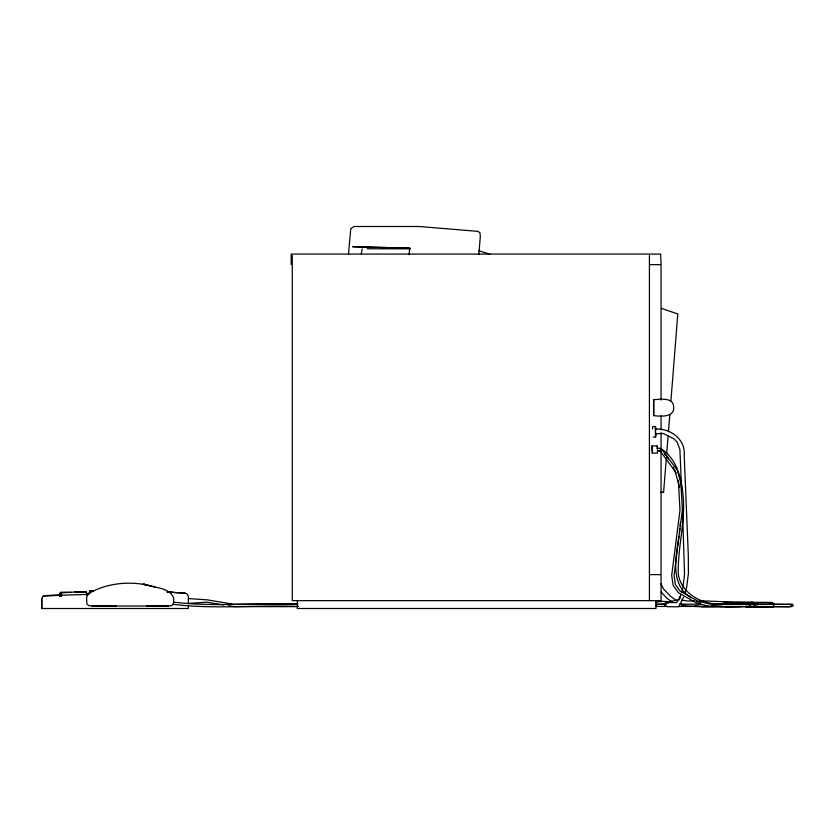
<?xml version="1.0" encoding="UTF-8"?>
<svg xmlns="http://www.w3.org/2000/svg" width="835" height="835" viewBox="0 0 835 835"><rect width="100%" height="100%" fill="white"/><g stroke="black" fill="none" stroke-linecap="round" stroke-linejoin="round"><path stroke-width="1.25" d="M188.345 606.116L188.345 608.506L41.75 608.506L41.75 598.799L42.648 596.618L44.808 595.668L87.466 594.416M188.345 603.726L188.345 596.555L187.457 594.311L185.297 593.215L167.386 591.984M292.271 255.489L292.271 600.636L661.059 600.636L661.059 432.634M297.333 600.636L297.333 608.496L655.997 608.496L655.997 600.636M649.421 600.636L649.421 255.489M653.763 415.6L653.763 399.548M661.059 430.046L661.059 415.705M661.059 400.09L661.059 264.643M661.059 263.599L660.631 254.07L291.248 254.07L291.185 264.643M657.385 451.944L657.322 453.165L652.344 453.165L652.072 445.942L657.051 445.942L657.448 449.397M652.072 445.942L652.344 453.165M652.511 428.887L652.678 426.56M348.445 254.372L350.773 228.665L353.967 226.494L419.118 226.494L477.996 231.368L479.979 232.85L480.313 236.326L478.852 254.477M409.171 254.665L409.693 248.183L352.673 246.711L409.86 248.172M666.382 457.486L663.585 492.41L661.028 492.41M666.685 453.603L668.146 435.494M668.449 431.622L669.795 414.807M670.943 400.581L677.79 313.981L661.435 308.365M678.886 536.383C675.891 556.809 669.691 585.022 691.359 597.808M679.325 532.521L679.763 528.67M680.066 526.092L680.504 522.24M682.884 587.422L684.543 574.563L682.612 513.003M361.315 254.101L362.129 249.018M60.475 592.422L59.807 596.148L60.475 592.422L71.142 592.433M89.71 591.096L89.261 593.581L89.71 591.096L93.468 591.096L90.984 591.253M61.466 592.558L60.767 596.242L61.466 592.558L86.287 591.671L86.965 595.397L86.287 591.65L75.171 591.806L84.94 591.806M61.633 592.579L60.924 596.253L61.633 592.579L65.349 592.516M89.836 591.253L89.366 593.706L89.836 591.253L93.551 591.19M143.182 584.49L143.526 584.009C153.055 588.122 169.307 586.744 173.732 598.1L173.429 604.081L171.749 605.563L168.127 606.043L92.059 606.012L88.687 605.563L86.944 604.008L86.548 597.996L87.925 594.05C107.59 582.037 133.318 580.429 155.247 587.068M680.953 594.363L679.544 598.883L680.452 596.148L676.611 602.682L665.798 602.473L664.618 605.542L667.666 606.721L678.636 606.805L683.552 597.234M681.663 592.098L682.717 588.706M684.71 593.518L686.641 587.329L688.416 573.624L688.311 555.348L684.178 454.668C685.42 439.012 669.973 428.094 655.454 429.096M745.624 606.628L773.022 606.888L774.369 603.862L772.125 602.578L768.889 602.442L733.589 602.108L699.834 600.741M790.985 605.125L792.498 604.383L793.25 605.897L788.72 606.805L746.187 606.481L773.022 606.888M42.648 596.618L44.808 595.668L61.696 595.292L44.808 595.668M679.304 599.676L665.798 602.473L667.833 603.267M655.485 602.327L661.884 601.367L672.008 601.784M655.433 604.707L665.599 603.903M188.626 603.392L207.038 602.192L223.519 604.947M367.118 248.757L410.194 248.82M171.175 591.984L167.668 592.046L185.297 593.215M85.984 594.551L88.541 594.478M167.616 592.067L170.204 591.984L167.814 592.036M59.139 595.376L61.738 595.303M694.856 600.866L687.393 601.043L681.61 600.073M166.854 592.067L171.874 591.984L167.898 591.994M715.063 604.122L750.968 604.154L749.642 605.198L751.844 602.16L756.019 604.133L758.243 604.112L722.88 604.31M724.028 602.4L752.805 602.442M768.711 602.588L772.125 602.578M740.614 606.628L703.07 606.805L681.746 605.761M650.288 264.643L660.631 264.643M653.721 426.487L655.569 426.487L655.569 429.983M653.106 437.049L655.569 436.976L655.433 426.56L655.548 433.856L663.22 433.459L674.116 438.907L677.31 442.456L679.899 449.47L681.558 488.371M650.288 574.605L660.631 574.605M75.035 591.65L85.076 591.66M297.97 604.164C256.689 602.494 215.002 607.149 173.889 602.16M656.122 604.164L666.393 604.164M680.462 604.164L700.774 604.164M297.208 604.258L233.664 604.258L207.038 599.812L188.616 598.601M747.701 604.164L792.498 604.383L755.748 604.237M161.092 606.043L146.563 606.053L168.127 606.043M298.189 606.44C256.439 604.717 214.251 609.54 172.678 604.258M655.809 606.44L667.332 606.44M678.834 606.44L722.014 606.44M297.897 606.638L233.664 606.638L228.592 605.792M745.718 606.534L750.686 606.534M751.917 604.227L710.251 604.102L697.893 601.064L680.076 591.096L675.358 584.437L674.096 575.284L682.372 509.914L680.88 482.933L677.289 470.147L661.278 448.677L657.103 448.332L660.454 448.416C676.82 458.018 681.569 478.653 683.176 496.272C685.337 522.418 677.582 548.031 678.27 574.083C681.224 593.56 702.037 604.509 720.386 604.143M92.059 606.012L116.462 606.2M722.191 606.46L702.632 606.648L694.887 605.845M660.986 492.368L663.585 492.41L661.153 492.233M679.492 604.467L682.018 604.571M791.726 606.638L709.729 606.419L697.35 603.34L678.406 592.777L673.125 585.283L671.695 575.346L679.982 510.258L678.511 483.59L675.045 471.222L660.088 450.9L657.27 450.785L659.389 450.702L661.497 452.205M711.263 605.928L727.723 607.024L757.961 606.492L753.702 605.876M680.118 603.935L684.825 604.853M696.557 601.419L700.231 602.546M478.622 250.657L489.811 254.195M676.653 600.542L670.849 596.587L663.616 589.092L660.913 583.874M671.778 601.597L666.852 598.236L661.153 592.078M664.66 454.47L666.768 455.983L668.658 459.386M673.062 467.339L676.204 473.017M657.051 445.942L657.249 446.955M678.218 480.229L679.346 487.63M655.527 433.605L655.569 436.976L655.569 433.48M41.75 598.799L41.75 608.506M653.575 399.548L653.575 415.6C660.433 416.571 675.004 417.573 673.657 406.624C672.989 396.782 659.9 399.621 653.575 399.548M61.143 592.433L60.611 596.159L61.143 592.433M60.6 592.579L59.89 596.253L60.6 592.579M146.647 585.022L143.328 583.999L146.918 585.512L146.647 585.022"/></g></svg>
